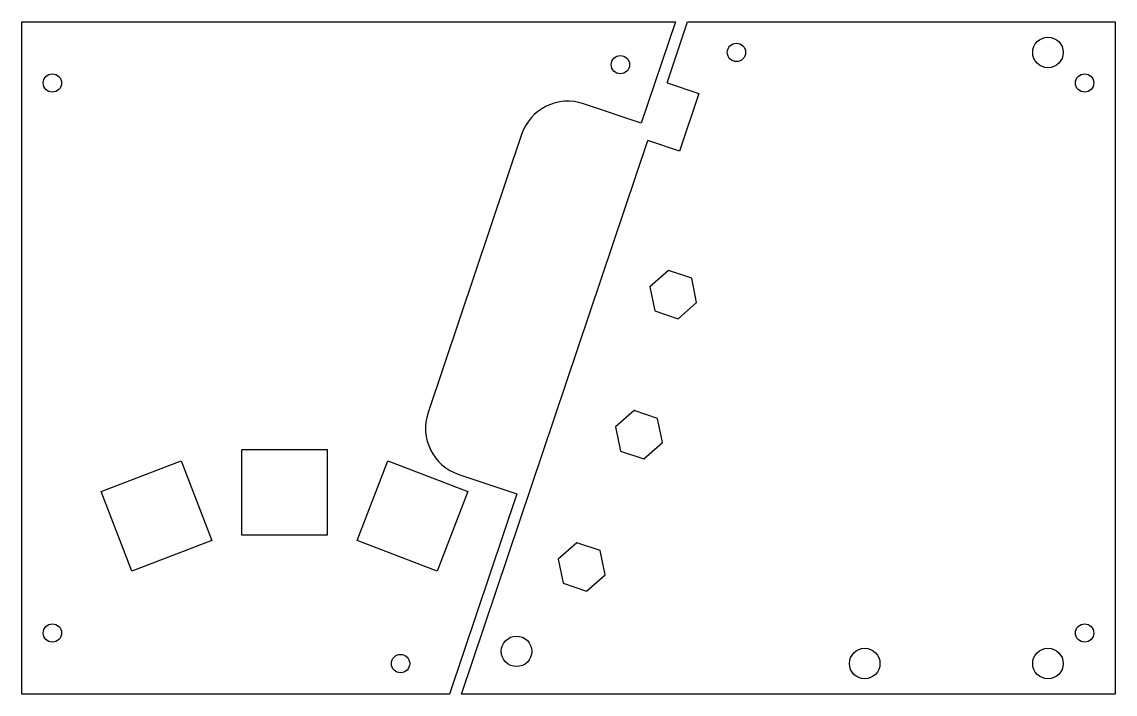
# Model space of a CAD drawing. Extents: x 5 to 184, y -115 to -5.
import ezdxf

# ---------------------------------------------------------------- set-up
doc = ezdxf.new("R2010")
doc.units = 0

# ---------------------------------------------------------------- blocks, each defined once
blk = doc.blocks.new('View0151')
at = {"color": 0, "linetype": 'BYBLOCK'}
for p, q in [((0, 0), (0, 110)), ((0, 110), (107, 110)), ((107, 110), (76.5348, 19.4277)), ((86.5376, 93.1441), (83.5065, 90.4709)), ((90.3682, 91.8556), (86.5376, 93.1441)), ((91.1676, 87.894), (90.3682, 91.8556)), ((83.5065, 90.4709), (84.306, 86.5093)), ((88.1365, 85.2209), (91.1676, 87.894)), ((84.306, 86.5093), (88.1365, 85.2209)), ((77.1499, 71.508), (74.1188, 68.8348)), ((80.9805, 70.2195), (77.1499, 71.508)), ((81.7799, 66.2579), (80.9805, 70.2195)), ((74.1188, 68.8348), (74.9183, 64.8732)), ((78.7488, 63.5848), (81.7799, 66.2579)), ((74.9183, 64.8732), (78.7488, 63.5848)), ((71.5535, 48.5966), (68.5224, 45.9235)), ((75.3841, 47.3081), (71.5535, 48.5966)), ((76.1835, 43.3466), (75.3841, 47.3081)), ((68.5224, 45.9235), (69.3218, 41.9619)), ((73.1524, 40.6734), (76.1835, 43.3466)), ((69.3218, 41.9619), (73.1524, 40.6734)), ((68.1337, 11.703), (71.3218, 21.1812)), ((71.3218, 21.1812), (76.5348, 19.4277)), ((73.3467, 9.9495), (68.1337, 11.703)), ((73.3467, 9.9495), (70, 0)), ((70, 0), (0, 0))]:
    blk.add_line(p, q, dxfattribs=at)
for centre, radius in [((11, 105), 2.5), ((41, 105), 2.5), ((98, 103), 2.5), ((5, 100), 1.5), ((5, 10), 1.5), ((11, 5), 2.5), ((62, 5), 1.5)]:
    blk.add_circle(centre, radius, dxfattribs=at)
blk = doc.blocks.new('View0161')
at = {"color": 0, "linetype": 'BYBLOCK'}
for p, q in [((0, 0), (0, 110)), ((0, 110), (107, 110)), ((107, 110), (101.421, 93.4132)), ((101.421, 93.4132), (91.9426, 96.6013)), ((81.8096, 91.5692), (66.5066, 46.074)), ((36, 26.0267), (36, 40.0267)), ((36, 40.0267), (50, 40.0267)), ((50, 40.0267), (50, 26.0267)), ((12.9986, 33.1742), (26.0701, 38.1877)), ((26.0701, 38.1877), (31.0836, 25.1162)), ((54.9164, 25.1162), (59.9299, 38.1877)), ((59.9299, 38.1877), (73.0014, 33.1742)), ((71.5387, 35.9409), (81.0169, 32.7528)), ((18.0121, 20.1027), (12.9986, 33.1742)), ((73.0014, 33.1742), (67.9879, 20.1027)), ((81.0169, 32.7528), (70, 0)), ((31.0836, 25.1162), (18.0121, 20.1027)), ((50, 26.0267), (36, 26.0267)), ((67.9879, 20.1027), (54.9164, 25.1162)), ((70, 0), (0, 0))]:
    blk.add_line(p, q, dxfattribs=at)
for centre in [(98, 103), (5, 100), (5, 10), (62, 5)]:
    blk.add_circle(centre, 1.5, dxfattribs=at)
for centre, start, end in [((89.3921, 89.0188), 71.4089, 161.409), ((74.0892, 43.5235), 161.409, -108.591)]:
    blk.add_arc(centre, 8, start, end, dxfattribs=at)

msp = doc.modelspace()

# ---------------------------------------------------------------- block references
msp.add_blockref('View0161', (5, -115))
at = {"rotation": -180}
msp.add_blockref('View0151', (184, -5), dxfattribs=at)

doc.saveas('drawing.dxf')
